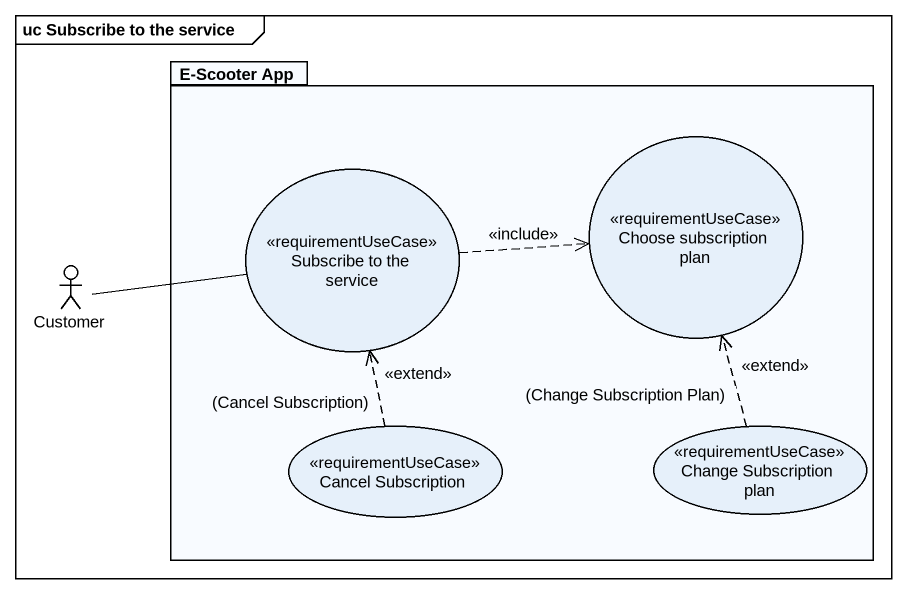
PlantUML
@startuml
mainframe uc Subscribe to the service
package "E-Scooter App" as E_Scooter_App {
  usecase "Subscribe to the service" as Subscribe_to_the_service <<requirementUseCase>>
  usecase "Choose subscription plan" as Choose_subscription_plan <<requirementUseCase>>
  usecase "Cancel Subscription" as Cancel_Subscription <<requirementUseCase>>
  usecase "Change Subscription plan" as Change_Subscription_plan <<requirementUseCase>>
}
actor Customer
Subscribe_to_the_service .right.> Choose_subscription_plan : <<include>>
Customer -right- Subscribe_to_the_service
Cancel_Subscription .up.> Subscribe_to_the_service : <<extend>>\n(Cancel Subscription)
Change_Subscription_plan .up.> Choose_subscription_plan : <<extend>>\n(Change Subscription Plan)
@enduml
